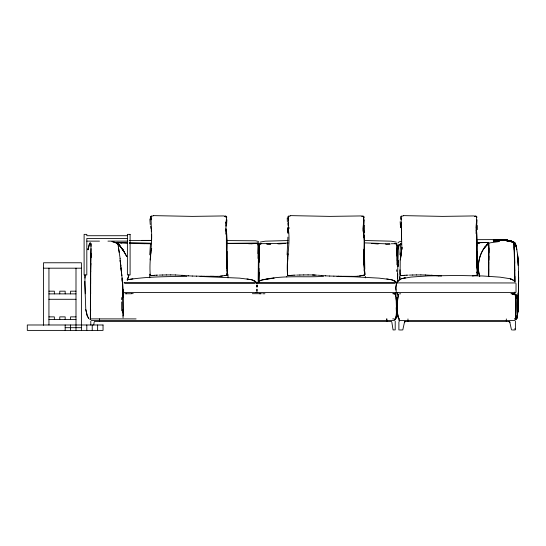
<?xml version="1.0" encoding="UTF-8"?>
<svg xmlns="http://www.w3.org/2000/svg" width="546" height="546" viewBox="0 0 546 546"><rect width="100%" height="100%" fill="white"/><g stroke="black" fill="none" stroke-linecap="round" stroke-linejoin="round"><path stroke-width="0.82" d="M90.39 289.36L90.404 283.981M398.887 329.948L398.887 321.806M407.923 320.495L407.964 321.014M506.326 321.253L506.326 318.925M515.397 329.948L515.397 321.15M121.683 301.931L121.703 310.804M122.584 293.878L122.591 291.789M396.922 255.378L396.908 245.174L396.109 243.509M488.752 262.49L488.909 243.393L488.766 243.721M488.888 260.169L488.902 256.149M488.916 252.805L488.943 247.966M287.899 237.114L287.1 254.818M488.711 269.983C488.356 262.756 489.496 247.017 488.329 242.895M488.882 262.585L488.766 276.685M258.824 280.931L259.016 268.4M515.724 315.622L515.724 298.136L514.98 294.082M516.912 249.44L515.472 243.987C518.939 256.306 518.284 269.376 518.652 282.064L518.461 271.376M90.39 284.111L90.459 278.03M90.629 278.03L90.663 293.987M90.636 284.111L90.732 271.546M228.064 274.672L227.989 277.859M258.9 282.309L259.084 272.215M397.147 294.028L397.16 292.492M397.399 298.13L397.468 315.656L398.669 318.905M399.918 269.772L399.925 277.737M488.643 276.59L488.69 269.949M516.939 298.123L516.653 294.847L517.007 297.932M397.331 294.035L397.352 292.499L397.488 293.898M517.874 309.91L518.236 292.813L517.861 311.602M516.707 318.721L518.038 311.234L518.611 276.999M84.896 281.388L85.292 293.775M90.445 278.16L90.554 271.539M91.059 248.648L90.547 271.676M397.188 294.99L397.215 293.345M258.668 280.862L259.173 247.98L259.357 256.081M259.5 262.278L259.22 245.447L259.964 243.775L261.609 243.762M518.038 311.234L518.304 295.366L517.936 311.705L516.632 318.707L517.219 317.096L516.339 319.342L517.274 317.049M257.992 258.442L258.285 246.396L257.855 243.352L226.89 243.591M365.39 276.44L365.335 277.859M398.607 248.874L398.914 245.482L398.655 246.594M90.786 271.676L90.909 263.397M226.419 254.886L226.365 235.374M227.075 251.399L227.464 269.28M364.421 251.399L364.81 269.28M477.224 251.399L477.62 269.28M514.653 293.673L514.748 292.144M514.776 293.782L514.81 292.26M90.684 265.076L91.011 244.431M396.969 256.088L397.154 247.986L397.229 260.872M397.468 278.18L398.341 248.723M257.992 253.631L258.121 244.287L257.719 243.53L257.125 243.502M397.529 282.691L397.768 273.996M122.802 297.891L123.027 289.394M363.895 249.222L363.834 264.762M401.03 216.782L401.18 219.219M287.462 263.049L287.428 273.068M287.503 261.493L287.838 256.231M287.66 261.493L287.817 258.456M287.244 218.038L287.353 221.731M226.904 219.847L226.501 225.887M364.257 219.847L363.848 225.887M477.061 219.847L476.651 225.887M226.303 220.768L225.914 226.051M398.054 266.366L398.327 260.524M398.054 266.387L398.116 264.694M518.427 291.66L518.686 277.313M85.053 275.082L84.842 283.9L85.783 309.486L87.224 315.854L88.711 318.448M257.064 285.169L256.968 287.189L256.845 285.155M150.491 243.243L149.754 254.818M400.648 243.243L399.904 254.818M84.951 278.085L85.108 275.027M257.091 286.486L257.166 285.121M396.662 308.927L396.021 317.649L395.065 319.192M256.845 291.264L256.954 289.107L257.057 291.264M397.058 282.855L396.744 282.842M518.195 296.069L518.386 292.39M478.351 267.649C478.412 260.203 480.384 252.477 485.271 246.69L483.544 249.044L487.332 244.123M398 248.218L398.136 246.103M256.518 282.835L256.934 282.889L124.065 282.869M396.601 282.835L397.058 282.855M487.182 242.806L488.574 242.806L488.588 243.263L487.94 243.571L488.165 242.444L477.095 242.82M475.907 228.303L476.385 222.986M150.198 259.944L150.546 255.487M150.587 256.968L150.703 255.48M400.348 259.944L401.958 247.604M400.682 257.712L401.549 251.392M515.67 317.158L515.131 319.13M488.458 243.496L488.636 243.182L488.383 243.823M514.284 250L514.107 242.806M396.096 316.018L395.495 318.816L394.867 319.226M127.375 280.05L128.795 274.966M257.678 282.883L257.255 282.828M128.583 276.583L128.767 275.048M515.615 318.973L515.977 298.13M396.109 286.036L396.048 290.056M151.242 251.392L151.692 248.362M401.774 249.877L402.115 247.597M93.7 325.027L94.171 322.195M150.689 254.668L151.106 252.211M287.892 255.487L288.172 253.849M259.152 245.372L259.93 243.653L277.955 243.55M396.239 285.428L396.492 284.22M258.285 242.015L258.026 242.977M396.266 284.234L395.638 287.94L396.266 291.666M402.784 329.948L404.477 322.208L405.562 321.58M89.373 244.021L88.015 249.631L89.373 244.089M90.363 319.492L90.424 293.857M515.997 292.192L516.038 283.62M87.995 249.843L88.745 246.737L88.015 249.631M398.457 246.403L398.908 244.656L401.371 243.994M404.381 322.577L404.477 322.208M516.42 317.444L516.837 315.895M396.328 317.67L395.236 319.219M127.293 280.112L128.617 276.501M397.822 295.304L398.6 294.082M488.329 243.728L488.22 242.526M395.741 318.673L396.212 317.656M397.993 281.217L399.256 279.859L397.925 281.238L399.222 279.9L401.535 278.713L410.906 277.088L428.016 275.901L457.678 275.491L482.555 275.969L500.088 277.163L510.23 278.753L512.906 279.907L514.462 281.279M227.15 274.979L226.959 270.134M477.3 274.979L477.491 274.597M515.035 242.888L511.889 241.393L506.674 240.028L499.453 239.571L493.202 240.254L499.201 239.605L477.852 239.66M514.086 242.595C509.145 239.428 499.863 240.158 493.434 241.284C500.313 240.295 507.835 239.441 514.325 242.506L506.777 240.547M514.605 243.366L515.062 243.045L513.977 242.909M487.892 243.919L486.377 246.014L487.421 244.588M487.721 243.782C480.221 251.392 477.054 262.551 478.822 273.027M515.028 243.113L514.892 243.079M514.53 243.311L515.069 243.277L514.175 242.984L514.387 250.245M91.291 318.891L136.09 318.912M386.95 321.546L386.971 318.905M259.896 244.274L260.401 243.803M260.237 243.509L259.432 245.174L259.405 255.378M397.829 243.025L399.14 241.871L401.365 241.148M150.894 216.264L153.296 215.854M288.247 216.264L290.643 215.854M401.051 216.264L403.446 215.854M90.192 243.202C88.773 243.393 92.117 244.342 90.356 243.823L90.001 243.263L90.424 243.168M117.683 244.315L117.656 243.721M399.037 244.915L401.365 244.308M399.037 244.881L400.095 244.301M394.915 319.321L395.447 319.041M394.949 319.451L395.481 319.171M394.983 319.383L395.557 319.089M394.942 319.506L395.522 319.212M259.009 281.067C279.532 274.529 302.252 277.812 323.512 276.344M259.295 280.944L262.585 279.634L274.092 278.187L266.974 278.87M226.754 275.164L227.491 274.597L226.522 260.162L226.815 240.725L225.86 229.047L226.454 217.806L226.194 216.53L224.304 216.38M476.904 275.164L477.648 274.597L477.19 269.403M90.049 319.519L90.868 319.362M515.383 319.028C516.318 311.534 516.339 300.846 515.199 294.26M260.053 242.117L265.213 241.175L288.022 240.547M493.434 241.284C500.3 240.322 508.08 239.203 514.468 242.513L506.784 240.076L499.535 239.653L506.777 240.083L511.936 241.359L514.482 242.533L511.936 241.359L506.784 240.076L511.923 241.366L514.468 242.581M151.433 216.216L150.723 216.782L151.181 222.188M151.59 216.216L150.88 216.782L151.03 219.219M288.779 216.216L288.07 216.782L288.602 222.925M288.936 216.216L288.227 216.782L288.459 219.97M401.74 216.216L400.88 216.782L401.112 219.97M90.008 243.257L90.452 243.427M226.372 275.471L227.702 274.542C225.696 259.364 228.296 244.007 226.146 228.849M363.725 275.471L365.049 274.542C363.042 259.364 365.649 244.007 363.493 228.849M476.528 275.471L477.852 274.542C475.846 259.364 478.453 244.007 476.296 228.849M90.329 319.39L90.09 319.151M515.281 319.267L515.11 318.734M488.888 242.997L499.631 241.489M515.206 292.492L397.372 292.526M225.409 275.416L226.324 275.273M475.566 275.416L476.474 275.273M224.208 275.641L225.566 275.416M361.561 275.641L364.496 274.979L364.612 273.055M361.711 275.641L364.257 275.164L364.837 274.597L363.868 260.162L364.162 240.725L363.206 229.047L363.8 217.806L363.732 216.837L362.988 216.346M475.723 275.416L472.433 275.989M226.167 275.273L226.904 275.164M476.317 275.273L477.061 275.164M224.365 275.641L219.847 276.262M359.63 275.976L360.913 275.75M361.07 275.75L357.193 276.262M127 279.818C146.765 276.494 166.912 276.699 186.889 276.344M256.49 282.869L256.088 282.869M257.698 282.869L396.751 282.842M396.157 282.869L396.894 282.889M514.312 242.526L511.868 241.523L514.366 242.526C507.828 239.564 500.307 240.322 493.413 241.455L499.549 240.479L506.79 240.506L499.549 240.452L504.368 240.513M128.87 279.504L132.896 278.87M493.407 241.428L499.549 240.479L506.811 240.52M151.945 275.573L153.18 275.443M289.291 275.573L290.527 275.443M402.102 275.573L403.337 275.443M219.997 276.262L222.434 275.976M224.461 216.38L225.211 216.298M361.65 216.38L362.558 216.298M474.454 216.38L475.955 216.346M474.611 216.38L475.368 216.298M151.208 275.655L152.102 275.573M288.554 275.655L289.448 275.573M401.358 275.655L402.252 275.573M153.023 275.443L154.723 275.3M290.37 275.443L292.069 275.3M403.18 275.443L404.873 275.3M399.46 293.891L400.675 293.803M515.779 282.958L396.676 282.889M254.197 243.496L248.744 243.796M250.907 243.803L254.081 243.598M399.59 329.982L402.163 329.968M477.115 243.168L479.504 243.018M477.791 243.161L479.388 243.059M477.859 242.608L488.322 242.39M154.566 275.3L156.77 275.17M291.912 275.3L294.117 275.17M404.716 275.3L406.927 275.17M257.685 292.506L256.811 292.506L396.73 292.506L395.925 292.492M397.249 292.574L397.727 292.574M278.713 243.803L285.087 243.516M396.457 301.003L395.4 294.028L395.993 295.188M277.771 243.803L285.012 243.489M391.291 243.755L396.41 243.653L397.181 245.372M277.866 243.373L288.186 243.011M156.613 275.17L158.074 275.123M217.124 276.358L219.321 276.29M293.96 275.17L295.427 275.123M354.477 276.358L357.35 276.262M406.77 275.17L408.231 275.123M125.102 283.108L254.709 283.094M258.36 283.108L394.731 283.094M159.227 275.082L162.592 275.013M296.574 275.082L299.938 275.013M409.377 275.082L412.749 275.013M385.947 244.035L389.748 243.96M385.701 244.076L390.199 243.987M162.435 275.013L166.448 274.938M299.781 275.013L303.794 274.938M412.592 275.013L416.598 274.938M166.291 274.938L170.802 274.911M303.637 274.938L308.149 274.911M416.441 274.938L420.952 274.911M255.862 292.492L256.647 292.506L124.208 292.533M126.119 293.741L131.436 293.762M259.418 293.741L261.316 293.748M127.389 235.715L86.814 235.715L86.814 234.364L84.111 234.364L84.111 274.945L86.814 274.945L86.814 238.425L127.389 238.425M86.814 241.127L99.495 241.127M107.951 241.127L127.389 241.127M43.53 268.182L81.402 268.182M256.054 282.889L256.524 282.889M396.123 282.889L396.608 282.889M48.942 291.175L54.354 291.175L54.354 293.878M75.996 291.175L70.584 291.175L70.584 293.878M252.341 293.693L260.811 293.693M48.942 293.878L75.996 293.878M48.942 299.29L75.996 299.29M48.942 316.871L54.354 316.871L54.354 319.581M75.996 316.871L70.584 316.871L70.584 319.581M392.71 318.891L394.13 318.891M514.523 318.912L515.014 318.912M48.942 319.581L75.996 319.581M91.291 320.475L99.461 320.475M99.454 320.468L386.971 320.468M394.703 320.475L386.541 320.475M515.014 320.495L399.167 320.495L399.167 318.912M94.315 321.56L391.687 321.56M404.456 321.58L509.834 321.58M65.172 327.696L81.402 327.696M514.537 328.924L514.994 328.924M141.721 240.39L150.983 240.397M150.573 240.397L129.3 240.445M226.993 243.332L257.985 243.059L258.511 246.178L258.156 281.818M258.046 282.889L257.118 282.889L257.801 282.862M227.02 240.581L255.535 240.793L258.36 241.428M351.296 276.344L354.627 276.358M217.281 276.358L205.801 276.276M124.556 282.862L124.174 282.855M262.756 293.755L264.912 293.762M131.538 293.618L133.19 293.632M364.667 240.513L391.202 241.175L396.307 242.11M394.758 243.762L396.376 243.775L397.113 245.447L396.922 264.796M351.453 276.344L343.147 276.276M210.285 276.303L214.1 276.344M151.228 243.243L129.463 242.95M151.017 243.407L129.354 243.093M144.212 243.666L151.262 243.789M338.452 276.208L342.526 276.249M201.105 276.208L205.173 276.249M512.407 329.975L514.694 329.982M420.802 274.911L425.675 274.972M307.992 274.911L312.872 274.972M333.797 276.139L338.609 276.208M170.645 274.911L175.525 274.972M196.451 276.139L201.262 276.208M137.947 243.564L144.458 243.707M266.673 243.96L270.523 244.035M127.232 242.915L117.677 242.424L118.079 244.635M127.143 243.052L121.813 242.902M266.974 244.001L270.768 244.076M336.964 276.447L353.822 276.781L379.108 278.132L391.311 279.661L394.792 280.999L396.062 282.159L394.321 281.176L396.15 282.227M199.945 276.447L239.598 278.132L251.399 279.661L254.764 280.999L255.992 282.159L254.306 281.176L256.081 282.227M329.586 276.037L333.954 276.133M192.24 276.037L196.608 276.133M364.544 242.895L378.665 243.373M118.154 242.834L117.649 242.799M510.879 293.734L514.12 293.891M378.576 243.55L385.613 243.803M425.525 274.979L434.418 275.518M315.213 275.068L312.715 274.979L317.397 275.184M175.368 274.979L184.268 275.518M392.67 293.7L394.758 293.83M378.767 243.803L371.567 243.489L377.825 243.803M256.627 243.373L257.821 243.427M438.411 275.86L441.598 276.017M325.6 275.846L329.743 276.037M188.254 275.846L192.397 276.037M393.584 329.955L394.54 329.955M125.027 293.728L126.331 293.803M403.48 215.622L442.417 216.387L474.399 215.929M290.67 215.622L329.607 216.387L361.595 215.929M153.324 215.622L192.26 216.387L224.249 215.929M401.515 275.648L400.505 275.375L400.266 273.648M151.365 275.648L150.689 275.621L150.17 274.809M513.22 293.632L514.612 293.728M513.301 293.85L514.707 293.953M431.197 275.232L434.575 275.505M318.236 275.232L321.771 275.505M512.762 293.919L514.312 294.041L512.1 293.857M181.893 275.3L184.425 275.505M362.407 216.298L363.145 216.346M434.418 275.505L438.568 275.839M321.614 275.505L325.757 275.839M184.268 275.505L188.411 275.839M512.209 293.871L513.895 294.021M512.087 293.857L513.533 293.994M119.765 243.045L121.792 243.243M475.43 215.984L476.078 216.045M362.619 215.984L363.267 216.045M225.273 215.984L225.921 216.045M395.222 293.96L393.803 293.741L395.522 294.021M225.607 222.406L226.399 222.823M225.6 222.256L226.044 222.324M386.739 278.938L392.806 280.078L395.911 282.098L394.792 281.013M119.827 242.56L117.683 242.274L117.84 243.673M90.895 243.912L90.056 243.386L90.936 243.373M513.445 293.666L513.916 293.741L513.568 293.673M246.983 278.938L252.853 280.078L255.849 282.098L254.764 281.013M508.722 321.58L509.807 322.208L511.5 329.948M90.404 243.045L89.783 243.072L90.936 243.809L91.011 246.369M506.77 240.083L511.943 241.387M513.977 243.031L514.359 243.195M256.647 283.128L256.34 283.108M513.868 242.274L506.395 240.738L511.807 241.55L506.64 240.67L514.23 242.451L511.902 241.544M398.894 319.028C396.273 312.019 396.805 300.443 398.56 294.362C397.195 302.027 396 311.78 399.146 319.13M115.854 242.663L116.953 243.168L111.964 241.496L116.81 242.95M475.798 216.346L476.535 216.837C476.289 234.07 476.917 251.344 477.129 268.632M393.222 280.467L394.799 281.176M225.641 216.346L226.297 217.806M253.255 280.467L254.777 281.176L253.139 280.412M115.97 242.704L117.097 243.284M288.035 275.621L287.517 274.809M150.839 275.621L150.327 274.809M395.946 243.809L396.451 244.274M407.964 321.539L407.964 318.925M99.454 321.519L99.461 318.891M118.741 244.758L123.171 250.136L126.795 256.613L123.116 250.218L118.755 244.649M225.983 222.324L226.331 223.717M120.024 245.823L118.523 243.707L124.365 252.006L121.792 248.369L123.171 250.15M88.78 318.475L87.271 315.861L85.783 309.486M363.39 216.53L363.67 220.024L363.049 229.054L363.895 237.585M395.406 294.035L396.28 297.925L396.662 306.552M400.088 279.77L399.583 276.924L399.918 279.436M515.465 294.587L515.745 295.304M400.471 275.471L400.157 273.607M287.667 275.471C285.906 260.79 290.213 246.239 288.663 231.504M150.321 275.471C148.765 259.889 152.839 244.437 151.358 228.781M90.336 319.103L90.67 309.514M287.674 274.809L287.851 275.375M478.808 272.952L479.716 276.174M478.862 273.102L479.743 276.351M509.807 322.208L509.903 322.577M391.83 322.195L393.065 329.927M118.571 248.198L119.294 252.682M117.97 244.465L118.229 246.082M516.728 295.086L517.171 298.123M118.291 246.382L120.175 258.818M476.365 233.947L475.914 229.75M226.303 234.637L225.703 229.054M120.031 258.606L122.693 284.152L123.048 313.083M120.147 260.503L120.823 266.182L120.161 260.476M476.405 232.855L476.576 234.241M226.112 233.34L226.337 234.732M227.034 273.669L227.225 275.307L226.965 273.669M121.478 272.304L121.847 275.648M288.001 225.43L287.824 222.809M477.04 269.403L477.416 273.055M364.387 270.864L363.964 266.311M478.31 267.711L478.849 272.898M401.187 220.707L401.836 247.447L400.218 259.807L400.116 273M477.081 271.403L477.245 273.061M364.107 269.751L364.271 271.403M516.653 295.038L516.953 298.123M476.781 216.598L476.876 217.595M363.97 216.598L364.073 217.595M226.624 216.598L226.72 217.595M400.894 226.201L401.03 227.696M150.737 226.201L150.949 228.44M476.904 267.861L476.46 234.637M226.815 268.632L226.406 261.698M518.311 265.533L517.567 254.702L518.222 265.499M122.263 278.146L123.062 294.007L123.212 315.356M122.12 278.153L122.441 281.92M400.157 221.731L400.607 227.627M150.239 224.563L149.863 218.98M121.499 273.123L121.71 275.628M396.457 297.918L396.649 300.239M122.038 279.634L122.222 281.886M401.173 218.414L401.29 219.895M288.486 219.895L288.261 216.68M151.024 218.414L151.14 219.895M517.99 259.698L517.533 254.272M400.395 224.563L400.355 224.092L400.587 227.177M363.411 230.665L363.52 232.159M363.186 230.46L363.356 231.954M286.752 276.576L286.78 276.924M396.41 307.473L396.655 311.602M396.13 298.13L396.669 315.854M396.184 307.637L396.614 315.895M400.423 273.648L400.477 274.809M150.914 216.68L150.962 217.67M257.111 285.183L257.173 286.527M363.889 235.763L363.964 237.421M287.783 227.177L287.988 233.21L287.885 228.658L287.947 231.675M514.189 246.826L514.55 256.292M514.346 256.436L513.868 243.414M476.576 266.182L476.699 267.861M396.662 269.799L396.717 271.423M226.454 267.021L226.576 268.7M122.905 294.014L122.632 284.173M123.068 316.038L122.932 309.637M476.801 266.393L476.863 268.072M226.679 267.233L226.733 268.912M401.59 239.148L401.528 231.668M151.488 240.725L151.385 234.575M401.344 222.782L401.474 231.504M288.541 222.782L288.643 228.617M151.194 222.782L151.317 231.504M514.612 256.436L514.769 263.281M514.503 256.217L514.871 270.277M514.346 256.32L514.503 263.281M513.868 243.53L513.888 244.519M123.014 315.704L123.062 317.915M90.493 309.521L90.547 319.437L90.575 289.223M226.249 222.659L226.269 223.717M149.72 274.167L149.775 277.737M514.503 263.165L514.605 270.277M396.403 298.096L396.512 307.657M514.81 270.154L514.946 281.804M514.605 270.161L514.66 276.569M397.256 292.458L397.263 293.837M364.564 232.623L364.537 225.525M121.662 297.55L121.676 299.693M288.527 228.303L288.547 231.156M90.397 289.23L90.418 293.994M514.871 276.447L514.885 281.688M514.66 276.453L514.68 281.804M477.34 225.525L477.347 229.682M476.767 239.967L476.774 246.212M363.97 261.438L363.97 264.728M363.732 251.146L363.732 255.746M363.8 261.213L363.745 265.342M288.861 227.327L288.861 228.781M288.704 227.327L288.704 228.781M395.202 321.137L395.202 329.927M386.541 318.891L386.541 321.178M363.97 250.607L363.97 255.972M97.632 324.986L97.632 330.398M92.226 324.986L92.226 330.398M90.793 321.137L90.793 325.013M86.814 324.986L86.814 330.398M81.402 330.398L81.402 262.769L43.53 262.769L43.53 325.286M75.996 268.182L75.996 330.398M70.584 324.986L70.584 330.398M65.172 293.878L65.172 291.175L59.76 291.175L59.76 293.878M65.172 319.581L65.172 316.871L59.76 316.871L59.76 319.581M65.172 324.986L65.172 330.398M48.942 268.182L48.942 324.986M476.535 242.697L476.535 246L476.597 239.762L476.535 242.697M91.168 253.303L91.08 257.186L91.168 253.303M517.485 315.554L517.13 317.246L517.485 315.554M405.193 277.887L401.535 278.713L405.193 277.887M130.098 234.364L127.389 234.364L127.389 274.945L130.098 274.945L130.098 234.364M103.044 324.986L27.3 324.986L27.3 330.398L103.044 330.398L103.044 324.986M512.906 279.907L510.203 278.767L512.885 279.921M399.365 321.048L399.167 320.495L399.365 321.014M516.141 246.26L515.472 243.96L516.106 246.301M476.412 234.036L476.242 232.644L476.344 234.036M121.389 271.464L120.98 267.69L121.362 271.458M477.184 273.669L477.013 272.017L477.122 273.669M363.793 237.217L363.725 235.558L363.732 237.217"/></g></svg>
